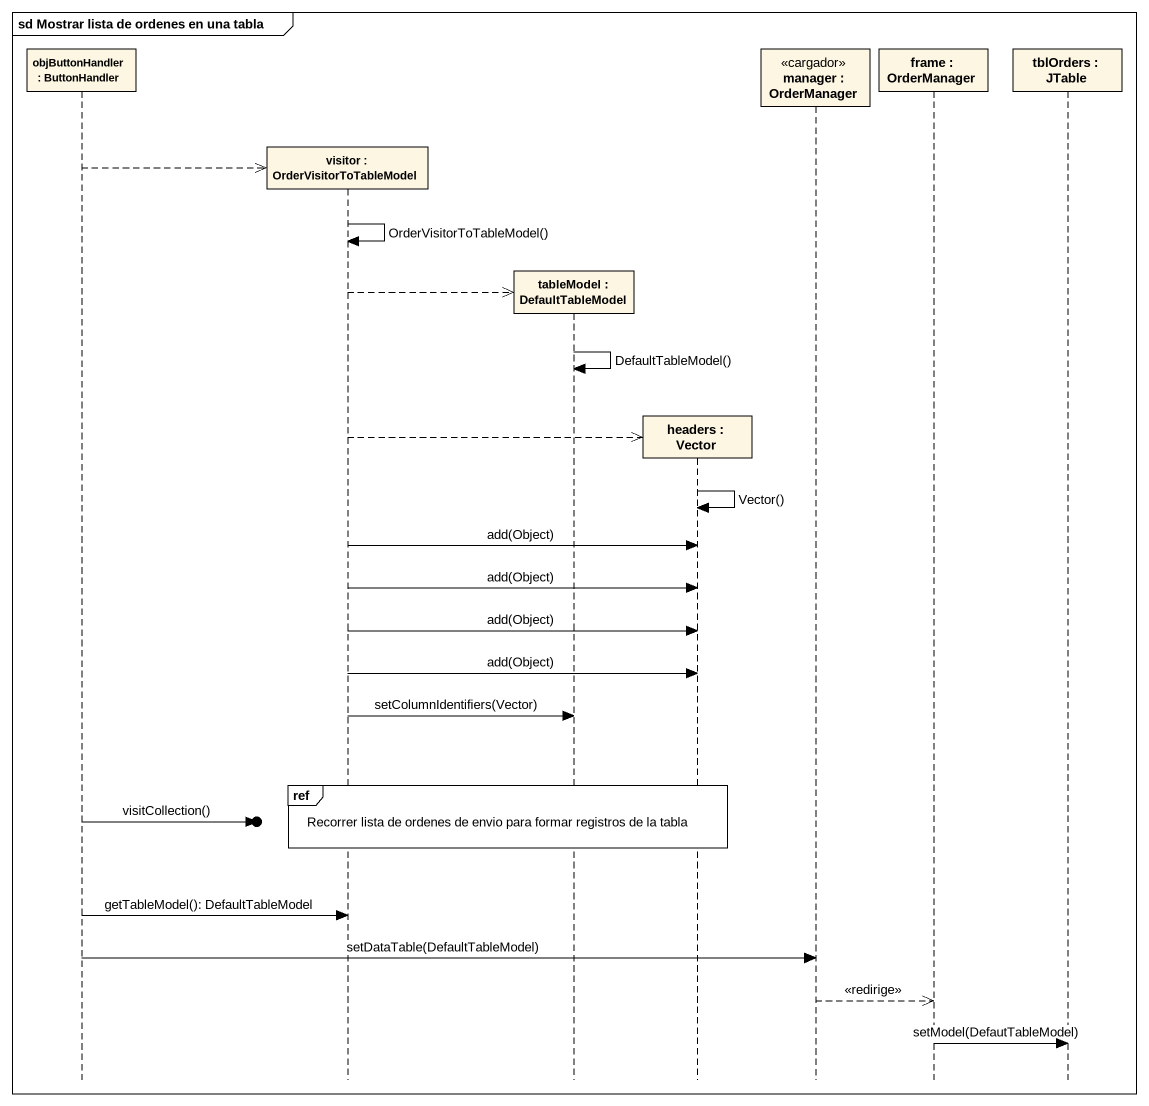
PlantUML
@startuml
mainframe sd Mostrar lista de ordenes en una tabla
hide footbox
participant "objButtonHandler : ButtonHandler" as objButtonHandler
participant "visitor : OrderVisitorToTableModel" as visitor
participant "tableModel : DefaultTableModel" as tableModel
participant "headers : Vector" as headers
participant "manager : OrderManager" as manager <<cargador>>
participant "frame : OrderManager" as frame_
participant "tblOrders : JTable" as tblOrders

objButtonHandler -->> visitor **
visitor -> visitor : OrderVisitorToTableModel()
visitor -->> tableModel **
tableModel -> tableModel : DefaultTableModel()
visitor -->> headers **
headers -> headers : Vector()
visitor -> headers : add(Object)
visitor -> headers : add(Object)
visitor -> headers : add(Object)
visitor -> headers : add(Object)
visitor -> tableModel : setColumnIdentifiers(Vector)
ref over visitor, tableModel, headers : Recorrer lista de ordenes de envio para formar registros de la tabla
objButtonHandler ->o] : visitCollection()
objButtonHandler -> visitor : getTableModel(): DefaultTableModel
objButtonHandler -> manager : setDataTable(DefaultTableModel)
manager -->> frame_ : <<redirige>>
frame_ -> tblOrders : setModel(DefautTableModel)
@enduml
